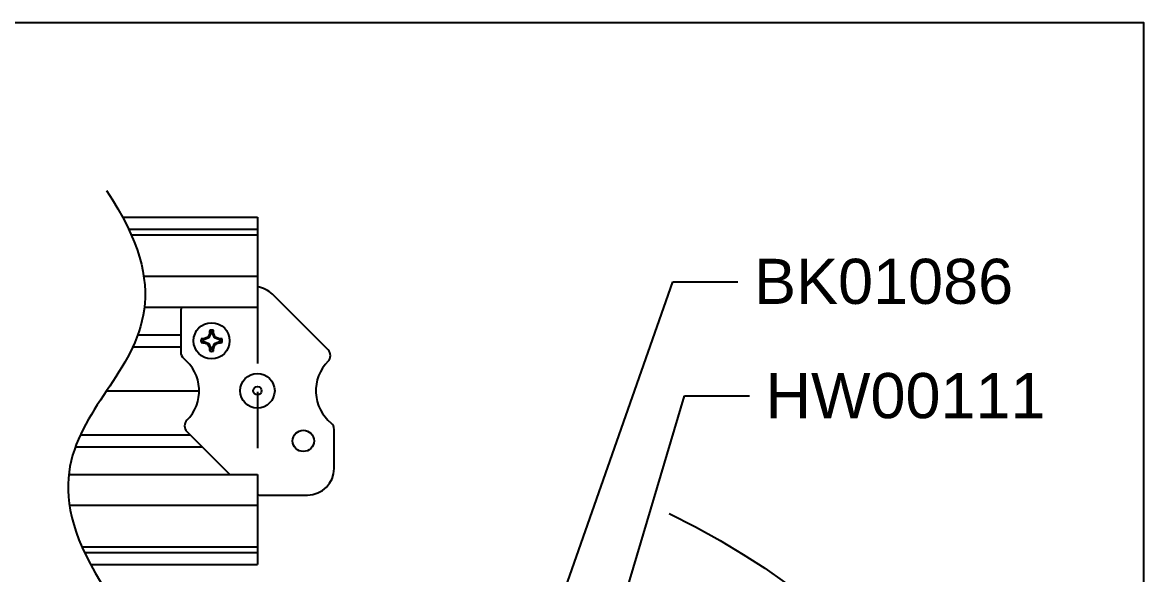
# Model space of a CAD drawing. Extents: x 0 to 12.5, y -12.4 to 0.
# Drawn here: x 6.28 to 12.5, y -3.06 to 0 of the extents above; entities that cross this region are included whole.
import ezdxf
from ezdxf import colors
from ezdxf.entities.mleader import LeaderData, LeaderLine
from ezdxf.math import Vec2, Vec3

# ---------------------------------------------------------------- set-up
doc = ezdxf.new("R2010")
doc.units = 0
doc.header["$LTSCALE"] = 0.5
doc.header["$MEASUREMENT"] = 0
doc.linetypes.add('HIDDEN', pattern=[0.375, 0.25, -0.125])
for name, color, linetype in [('Dimension', 10, 'CONTINUOUS'), ('FAB DWG', 221, 'CONTINUOUS'), ('Hardware', 242, 'CONTINUOUS'), ('Housing', 150, 'CONTINUOUS'), ('Mounting', 4, 'CONTINUOUS')]:
    doc.layers.add(name, color=color, linetype=linetype)
doc.layers.add('Text-Unprinted', color=131, linetype='CONTINUOUS', plot=False)
doc.styles.get("Standard").update_dxf_attribs({"font": 'arial.ttf'})

msp = doc.modelspace()

# ---------------------------------------------------------------- linework, layer by layer
at = {"layer": 'Dimension', "transparency": 16777216}
msp.add_open_spline([(6.7465, -0.9319), (7.1165, -1.4869), (6.7465, -2.0419), (6.3765, -2.5969), (6.7465, -3.1519)], degree=3, dxfattribs=at)
msp.add_open_spline([(9.8662, -2.7214), (11.4822, -3.5204), (11.3727, -5.2174), (11.2633, -6.9143), (12.3781, -7.6417)], degree=3, knots=[0, 0, 0, 0, 1, 1.886492, 1.886492, 1.886492, 1.886492], dxfattribs=at)
at = {"layer": 'Hardware', "transparency": 16777216}
for p, q in [((7.3229, -1.7265), (7.3136, -1.749)), ((7.3229, -1.7265), (7.317, -1.7253)), ((7.3229, -1.7173), (7.3229, -1.7265)), ((7.335, -1.7265), (7.335, -1.7173)), ((7.335, -1.7265), (7.3409, -1.7253)), ((7.3443, -1.749), (7.335, -1.7265)), ((7.2911, -1.7583), (7.2819, -1.7583)), ((7.2819, -1.7704), (7.2911, -1.7704)), ((7.2911, -1.7583), (7.2899, -1.7524)), ((7.2911, -1.7704), (7.2899, -1.7763)), ((7.3136, -1.749), (7.2911, -1.7583)), ((7.2911, -1.7704), (7.3136, -1.7797)), ((7.3136, -1.749), (7.3085, -1.7439)), ((7.3136, -1.7797), (7.3085, -1.7848)), ((7.3136, -1.7797), (7.3229, -1.8022)), ((7.3229, -1.8022), (7.317, -1.8034)), ((7.3229, -1.8022), (7.3229, -1.8114)), ((7.335, -1.8022), (7.3443, -1.7797)), ((7.335, -1.8022), (7.3409, -1.8034)), ((7.335, -1.8114), (7.335, -1.8022)), ((7.3443, -1.749), (7.3494, -1.7439)), ((7.3668, -1.7583), (7.3443, -1.749)), ((7.3443, -1.7797), (7.3668, -1.7704)), ((7.3443, -1.7797), (7.3494, -1.7848)), ((7.3668, -1.7583), (7.368, -1.7524)), ((7.376, -1.7583), (7.3668, -1.7583)), ((7.3668, -1.7704), (7.368, -1.7763)), ((7.3668, -1.7704), (7.376, -1.7704))]:
    msp.add_line(p, q, dxfattribs=at)
msp.add_circle((7.3289, -1.7644), 0.0999, dxfattribs=at)
for centre, radius, start, end in [((7.8651, -1.9856), 0.6067, 154.59509, 156.52477), ((7.788, -1.7555), 0.472, 174.04097, 176.33934), ((7.3289, -1.7644), 0.0588, 79.84082, 100.15918), ((7.3289, -1.7644), 0.0475, 82.63261, 97.36739), ((6.8699, -1.7555), 0.472, 3.66066, 5.95903), ((6.7928, -1.9856), 0.6067, 23.47523, 25.40491), ((7.3289, -1.7644), 0.0588, 169.84082, 190.15918), ((7.3201, -2.2234), 0.472, 93.66066, 95.95903), ((7.3201, -1.3053), 0.472, 264.04097, 266.33934), ((7.3289, -1.7644), 0.0475, 172.63261, 187.36739), ((7.5502, -2.3005), 0.6067, 113.47523, 115.40491), ((7.5502, -1.2282), 0.6067, 244.59509, 246.52477), ((7.8651, -1.5431), 0.6067, 203.47523, 205.40491), ((7.788, -1.7732), 0.472, 183.66066, 185.95903), ((6.8699, -1.7732), 0.472, 354.04097, 356.33934), ((6.7928, -1.5431), 0.6067, 334.59509, 336.52477), ((7.1077, -2.3005), 0.6067, 64.59509, 66.52477), ((7.1077, -1.2282), 0.6067, 293.47523, 295.40491), ((7.3378, -2.2234), 0.472, 84.04097, 86.33934), ((7.3378, -1.3053), 0.472, 273.66066, 275.95903), ((7.3289, -1.7644), 0.0475, 352.63261, 7.36739), ((7.3289, -1.7644), 0.0588, 349.84082, 10.15918), ((7.3289, -1.7644), 0.0588, 259.84082, 280.15918), ((7.3289, -1.7644), 0.0475, 262.63261, 277.36739)]:
    msp.add_arc(centre, radius, start, end, dxfattribs=at)
for points in [[(7.3186, -1.7065), (7.32, -1.7101), (7.3214, -1.7137), (7.3229, -1.7173)], [(7.335, -1.7173), (7.3365, -1.7137), (7.3379, -1.7101), (7.3393, -1.7065)], [(7.2819, -1.7583), (7.2782, -1.7568), (7.2746, -1.7554), (7.2711, -1.754)], [(7.2711, -1.7747), (7.2746, -1.7733), (7.2782, -1.7719), (7.2819, -1.7704)], [(7.3868, -1.754), (7.3832, -1.7554), (7.3796, -1.7568), (7.376, -1.7583)], [(7.376, -1.7704), (7.3796, -1.7719), (7.3832, -1.7733), (7.3868, -1.7747)], [(7.3229, -1.8114), (7.3214, -1.8151), (7.32, -1.8186), (7.3186, -1.8222)], [(7.3393, -1.8222), (7.3379, -1.8186), (7.3365, -1.8151), (7.335, -1.8114)]]:
    msp.add_open_spline(points, degree=3, dxfattribs=at)
at = {"layer": 'Housing', "transparency": 16777216}
for p, q in [((6.8358, -1.0799), (7.5833, -1.0799)), ((7.5833, -1.0799), (7.5833, -1.5781)), ((6.8694, -1.1465), (7.5833, -1.1465)), ((6.8832, -1.1768), (7.5833, -1.1768)), ((6.9524, -1.4073), (7.5833, -1.4073)), ((6.9562, -1.5781), (7.5833, -1.5781)), ((6.9197, -1.7311), (7.1578, -1.7311)), ((6.8921, -1.7977), (7.1578, -1.7977)), ((6.7465, -2.0419), (7.2596, -2.0419)), ((6.6009, -2.2861), (7.2101, -2.2861)), ((6.5732, -2.3527), (7.2767, -2.3527)), ((6.5368, -2.5056), (7.5833, -2.5056)), ((7.5833, -2.5056), (7.5833, -3.0039)), ((6.5405, -2.6764), (7.5833, -2.6764)), ((6.6098, -2.9069), (7.5833, -2.9069)), ((6.6236, -2.9373), (7.5833, -2.9373)), ((6.6571, -3.0039), (7.5833, -3.0039))]:
    msp.add_line(p, q, dxfattribs=at)
at = {"layer": 'Housing', "linetype": 'HIDDEN', "ltscale": 2.5, "transparency": 16777216}
msp.add_line((7.5833, -1.5781), (7.5833, -2.5056), dxfattribs=at)
at = {"layer": 'Mounting', "linetype": 'Continuous', "lineweight": 25, "transparency": 16777216}
for p, q in [((7.9746, -1.8157), (7.666, -1.5071)), ((7.1578, -1.6117), (7.1578, -1.828)), ((7.192, -2.268), (7.4296, -2.5056)), ((8.0088, -2.472), (8.0088, -2.2557)), ((7.6053, -2.62), (7.8608, -2.62))]:
    msp.add_line(p, q, dxfattribs=at)
at = {"layer": 'Mounting', "transparency": 16777216}
for radius in [0.0955, 0.0231]:
    msp.add_circle((7.5833, -2.0419), radius, dxfattribs=at)
at = {"layer": 'Mounting', "linetype": 'Continuous', "lineweight": 25, "transparency": 16777216}
msp.add_circle((7.8377, -2.3194), 0.0592, dxfattribs=at)
for centre, radius, start, end in [((7.5613, -1.6117), 0.148, 45, 81.45805), ((7.3058, -1.6117), 0.148, 166.8818, 180), ((7.2022, -1.828), 0.0444, 180, 230.88548), ((7.0283, -2.0419), 0.2313, 315.05077, 50.88548), ((7.9432, -1.8471), 0.0444, 315.05077, 45), ((8.1383, -2.0419), 0.2313, 135.05077, 230.88548), ((7.2234, -2.2366), 0.0444, 135.05077, 225), ((7.9644, -2.2557), 0.0444, 0, 50.88548), ((7.8608, -2.472), 0.148, 270, 0), ((7.6053, -2.472), 0.148, 261.45805, 270)]:
    msp.add_arc(centre, radius, start, end, dxfattribs=at)
at = {"layer": 'Text-Unprinted', "transparency": 16777216}
msp.add_lwpolyline([(0, 0), (12.4982, 0), (12.4982, -12.3973), (0, -12.3973)], close=True, dxfattribs=at)

# ---------------------------------------------------------------- leaders
at = {"layer": 'FAB DWG', "transparency": 16777216}
ml = msp.add_multileader_mtext('Standard', dxfattribs=at)
ml.set_content('BK01086', color=256)
ml.set_leader_properties()
ml.build(insert=Vec2(0, 0))
ml.multileader.update_dxf_attribs({"text_right_attachment_type": 2, "dogleg_length": 0.36, "arrow_head_size": 0.25})
ctx = ml.context
ctx.base_point, ctx.char_height, ctx.arrow_head_size, ctx.landing_gap_size, ctx.plane_origin = Vec3(10.2477, -1.4373), 0.25, 0.25, 0.09, Vec3(8.6457, -4.9723)
ctx.right_attachment = 2
notes = []
notes.append((ctx, [(1, (1, 1, 0), (9.8877, -1.4373), (1, 0), 0.36, [(0, [(8.6457, -4.9723)], 0, [])])]))
ctx.mtext.insert, ctx.mtext.flow_direction = Vec3(10.3377, -1.3101), 5
ml = msp.add_multileader_mtext('Standard', dxfattribs=at)
ml.set_content('HW00111', color=256)
ml.set_leader_properties()
ml.build(insert=Vec2(0, 0))
ml.multileader.update_dxf_attribs({"text_right_attachment_type": 2, "dogleg_length": 0.36, "arrow_head_size": 0.25})
ctx = ml.context
ctx.base_point, ctx.char_height, ctx.arrow_head_size, ctx.landing_gap_size, ctx.plane_origin = Vec3(10.3116, -2.0707), 0.25, 0.25, 0.09, Vec3(9.252, -4.4187)
ctx.right_attachment = 2
notes.append((ctx, [(1, (1, 1, 0), (9.9516, -2.0707), (1, 0), 0.36, [(0, [(9.252, -4.4187)], 0, [])])]))
ctx.mtext.insert, ctx.mtext.flow_direction = Vec3(10.4016, -1.9436), 5
for ctx, leaders in notes:
    for number, flags, end, landing, length, lines in leaders:
        leader = LeaderData()
        leader.index, (leader.has_last_leader_line, leader.has_dogleg_vector, leader.attachment_direction) = number, flags
        leader.last_leader_point, leader.dogleg_vector, leader.dogleg_length = Vec3(end), Vec3(landing), length
        for number, points, colour, breaks in lines:
            line = LeaderLine()
            line.index, line.vertices, line.color, line.breaks = number, Vec3.list(points), colors.encode_raw_color(colour), breaks
            leader.lines.append(line)
        ctx.leaders.append(leader)

doc.saveas('drawing.dxf')
